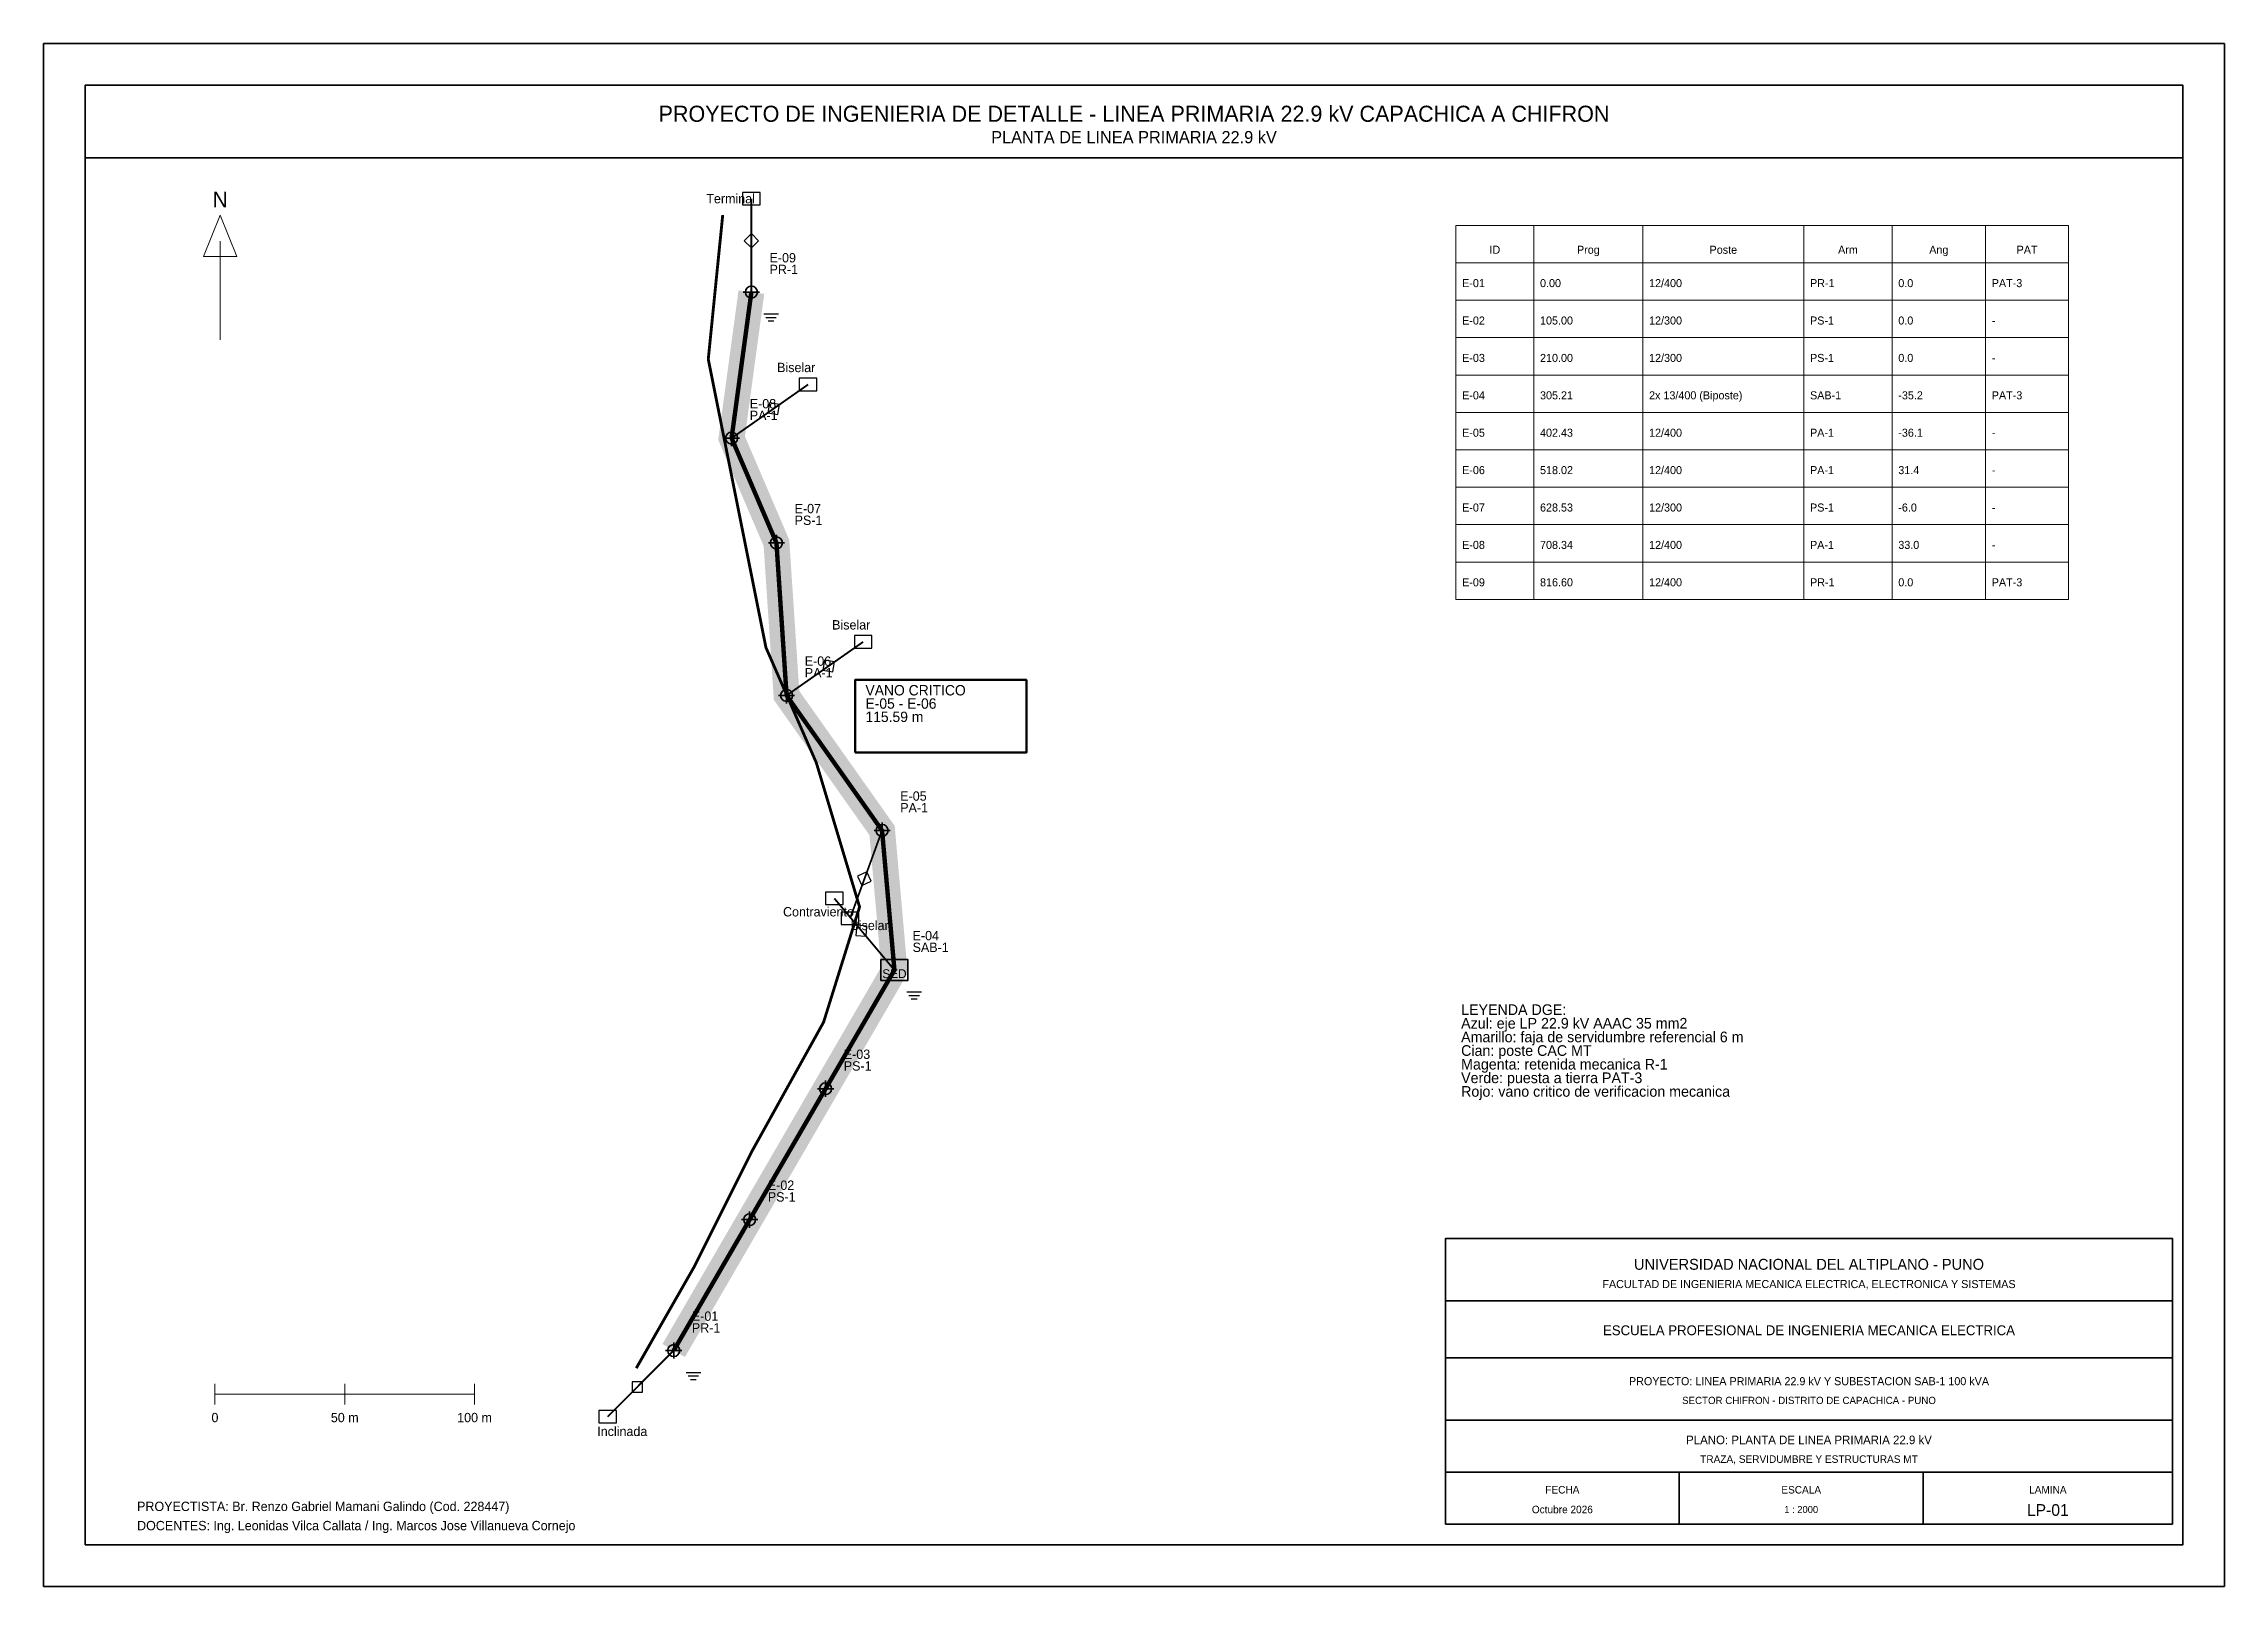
# Model space of a CAD drawing. Header units: millimetres. Extents: x 0 to 420, y 0 to 297.
import ezdxf
from ezdxf.enums import TextEntityAlignment as Align

# ---------------------------------------------------------------- set-up
doc = ezdxf.new("R2010")
doc.units = ezdxf.units.MM
for name, color, linetype, lineweight in [('00_MARCO_ROTULO', 7, 'Continuous', 35), ('01_EJE_LP_MT_229KV', 5, 'Continuous', 50), ('02_SERVIDUMBRE_MT', 30, 'Continuous', 18), ('03_POSTES_CAC_MT', 4, 'Continuous', 35), ('04_SED_SAB1', 2, 'Continuous', 35), ('05_RETENIDAS_R1', 6, 'Continuous', 30), ('06_PAT3_TIERRA', 3, 'Continuous', 30), ('07_VIAS_REFERENCIA', 8, 'Continuous', 18), ('08_COTAS_DIMENSIONES', 7, 'Continuous', 18), ('09_TEXTOS', 7, 'Continuous', 18), ('10_TABLAS_LEYENDAS', 7, 'Continuous', 18), ('15_CRITICO_REVISION', 1, 'Continuous', 50)]:
    doc.layers.add(name, color=color, linetype=linetype, lineweight=lineweight)

# ---------------------------------------------------------------- blocks, each defined once
blk = doc.blocks.new('POSTE_CAC_PLANTA')
at = {"layer": '03_POSTES_CAC_MT'}
for points in [[(-1.55, 0), (1.55, 0)], [(0, -1.55), (0, 1.55)]]:
    blk.add_lwpolyline(points, dxfattribs=at)
blk.add_circle((0, 0), 1.15, dxfattribs=at)
blk = doc.blocks.new('PAT3_PLANTA')
at = {"layer": '06_PAT3_TIERRA'}
for points in [[(-1.4, 0), (1.4, 0)], [(-1, -0.7), (1, -0.7)], [(-0.55, -1.35), (0.55, -1.35)]]:
    blk.add_lwpolyline(points, dxfattribs=at)

msp = doc.modelspace()

# ---------------------------------------------------------------- linework, layer by layer
at = {"layer": '00_MARCO_ROTULO'}
for p, q in [((270, 55), (410, 55)), ((270, 44), (410, 44)), ((270, 32), (410, 32)), ((270, 22), (410, 22)), ((315, 12), (315, 22)), ((362, 12), (362, 22))]:
    msp.add_line(p, q, dxfattribs=at)
for points in [[(0, 0), (420, 0), (420, 297), (0, 297), (0, 0)], [(8, 8), (412, 8), (412, 289), (8, 289), (8, 8)], [(8, 275), (412, 275), (412, 289), (8, 289), (8, 275)], [(270, 12), (410, 12), (410, 67), (270, 67), (270, 12)]]:
    msp.add_lwpolyline(points, dxfattribs=at)
at = {"layer": '01_EJE_LP_MT_229KV', "const_width": 0.85}
msp.add_lwpolyline([(121.35, 45.4), (135.98, 70.6), (150.61, 95.81), (163.86, 118.65), (161.48, 145.52), (143.09, 171.51), (141.14, 200.87), (132.5, 221.05), (136.31, 249.16)], dxfattribs=at)
at = {"layer": '02_SERVIDUMBRE_MT', "color": 30, "const_width": 5}
msp.add_lwpolyline([(121.35, 45.4), (135.98, 70.6), (150.61, 95.81), (163.86, 118.65), (161.48, 145.52), (143.09, 171.51), (141.14, 200.87), (132.5, 221.05), (136.31, 249.16)], dxfattribs=at)
at = {"layer": '04_SED_SAB1'}
msp.add_lwpolyline([(161.26, 116.65), (166.46, 116.65), (166.46, 120.65), (161.26, 120.65), (161.26, 116.65)], dxfattribs=at)
at = {"layer": '05_RETENIDAS_R1'}
for points in [[(134.61, 265.96), (138.01, 265.96), (138.01, 268.36), (134.61, 268.36), (134.61, 265.96)], [(145.54, 230.18), (148.94, 230.18), (148.94, 232.58), (145.54, 232.58), (145.54, 230.18)], [(156.14, 180.63), (159.54, 180.63), (159.54, 183.03), (156.14, 183.03), (156.14, 180.63)], [(150.59, 131.24), (153.99, 131.24), (153.99, 133.64), (150.59, 133.64), (150.59, 131.24)], [(153.62, 127.41), (157.02, 127.41), (157.02, 129.81), (153.62, 129.81), (153.62, 127.41)], [(106.93, 31.47), (110.33, 31.47), (110.33, 33.87), (106.93, 33.87), (106.93, 31.47)]]:
    msp.add_lwpolyline(points, dxfattribs=at)
at = {"layer": '05_RETENIDAS_R1', "const_width": 0.35}
for points in [[(136.31, 249.16), (136.31, 267.16)], [(132.5, 221.05), (147.24, 231.38)], [(143.09, 171.51), (157.84, 181.83)], [(161.48, 145.52), (155.32, 128.61)], [(163.86, 118.65), (152.29, 132.44)], [(121.35, 45.4), (108.63, 32.67)]]:
    msp.add_lwpolyline(points, dxfattribs=at)
at = {"layer": '05_RETENIDAS_R1'}
for points in [[(136.31, 260.46), (134.91, 259.06), (136.31, 257.66), (137.71, 259.06)], [(141.75, 227.54), (139.8, 227.88), (139.46, 225.93), (141.41, 225.59)], [(152.35, 177.99), (150.4, 178.33), (150.05, 176.38), (152, 176.04)], [(157.61, 134.91), (159.41, 135.74), (158.57, 137.54), (156.78, 136.7)], [(156.6, 127.31), (156.43, 125.33), (158.4, 125.16), (158.57, 127.13)], [(113.36, 37.41), (115.34, 37.41), (115.34, 39.39), (113.36, 39.39)]]:
    msp.add_lwpolyline(points, close=True, dxfattribs=at)
at = {"layer": '07_VIAS_REFERENCIA', "color": 8, "const_width": 0.55}
msp.add_lwpolyline([(114.14, 42), (125.24, 61.42), (136.34, 83.62), (150.21, 108.6), (157.15, 130.8), (148.82, 158.55), (139.11, 180.75), (133.56, 208.5), (128.01, 236.25), (130.79, 264)], dxfattribs=at)
at = {"layer": '08_COTAS_DIMENSIONES'}
for p, q in [((33, 35), (33, 39)), ((58, 35), (58, 39)), ((83, 35), (83, 39)), ((33, 37), (83, 37))]:
    msp.add_line(p, q, dxfattribs=at)
at = {"layer": '09_TEXTOS'}
msp.add_line((34, 240), (34, 259), dxfattribs=at)
msp.add_lwpolyline([(34, 264), (30.8, 256), (37.2, 256)], close=True, dxfattribs=at)
at = {"layer": '10_TABLAS_LEYENDAS'}
for p, q in [((287, 262), (287, 190)), ((308, 262), (308, 190)), ((339, 262), (339, 190)), ((356, 262), (356, 190)), ((374, 262), (374, 190)), ((272, 254.8), (390, 254.8)), ((272, 247.6), (390, 247.6)), ((272, 240.4), (390, 240.4)), ((272, 233.2), (390, 233.2)), ((272, 226), (390, 226)), ((272, 218.8), (390, 218.8)), ((272, 211.6), (390, 211.6)), ((272, 204.4), (390, 204.4)), ((272, 197.2), (390, 197.2))]:
    msp.add_line(p, q, dxfattribs=at)
msp.add_lwpolyline([(272, 190), (390, 190), (390, 262), (272, 262), (272, 190)], dxfattribs=at)
at = {"layer": '15_CRITICO_REVISION'}
msp.add_lwpolyline([(156.28, 160.52), (189.28, 160.52), (189.28, 174.52), (156.28, 174.52), (156.28, 160.52)], dxfattribs=at)
at = {"layer": '15_CRITICO_REVISION', "const_width": 1.35}
msp.add_lwpolyline([(161.48, 145.52), (143.09, 171.51)], dxfattribs=at)

# ---------------------------------------------------------------- block references
at = {"layer": '03_POSTES_CAC_MT'}
for p in [(136.31, 249.16), (132.5, 221.05), (141.14, 200.87), (143.09, 171.51), (161.48, 145.52), (150.61, 95.81), (135.98, 70.6), (121.35, 45.4)]:
    msp.add_blockref('POSTE_CAC_PLANTA', p, dxfattribs=at)
at = {"layer": '06_PAT3_TIERRA'}
for p in [(140.11, 244.96), (167.66, 114.45), (125.15, 41.2)]:
    msp.add_blockref('PAT3_PLANTA', p, dxfattribs=at)

# ---------------------------------------------------------------- texts
at = {"layer": '04_SED_SAB1'}
msp.add_text('SED', height=1.7, dxfattribs=at).set_placement((163.86, 117.95), align=Align.MIDDLE_CENTER)
at = {"layer": '05_RETENIDAS_R1'}
for s, p in [('Terminal', (132.31, 267.16)), ('Biselar', (144.95, 234.66)), ('Biselar', (155.54, 185.11)), ('Contraviento', (149.23, 129.87)), ('Biselar', (159.08, 127.24)), ('Inclinada', (111.45, 29.84))]:
    msp.add_text(s, height=1.8, dxfattribs=at).set_placement(p, align=Align.MIDDLE_CENTER)
at = {"layer": '09_TEXTOS'}
for s, height, p in [('PROYECTO DE INGENIERIA DE DETALLE - LINEA PRIMARIA 22.9 kV CAPACHICA A CHIFRON', 3.1, (210, 283.5)), ('PLANTA DE LINEA PRIMARIA 22.9 kV', 2.35, (210, 279)), ('N', 3, (34, 267)), ('ID', 1.55, (279.5, 257.32)), ('Prog', 1.55, (297.5, 257.32)), ('Poste', 1.55, (323.5, 257.32)), ('Arm', 1.55, (347.5, 257.32)), ('Ang', 1.55, (365, 257.32)), ('PAT', 1.55, (382, 257.32)), ('UNIVERSIDAD NACIONAL DEL ALTIPLANO - PUNO', 2.1, (340, 62)), ('FACULTAD DE INGENIERIA MECANICA ELECTRICA, ELECTRONICA Y SISTEMAS', 1.55, (340, 58.2)), ('ESCUELA PROFESIONAL DE INGENIERIA MECANICA ELECTRICA', 1.9, (340, 49.3)), ('PROYECTO: LINEA PRIMARIA 22.9 kV Y SUBESTACION SAB-1 100 kVA', 1.55, (340, 39.5)), ('SECTOR CHIFRON - DISTRITO DE CAPACHICA - PUNO', 1.4, (340, 35.8)), ('0', 1.8, (33, 32.5)), ('50 m', 1.8, (58, 32.5)), ('100 m', 1.8, (83, 32.5)), ('PLANO: PLANTA DE LINEA PRIMARIA 22.9 kV', 1.65, (340, 28.2)), ('TRAZA, SERVIDUMBRE Y ESTRUCTURAS MT', 1.45, (340, 24.5)), ('FECHA', 1.45, (292.5, 18.6)), ('ESCALA', 1.45, (338.5, 18.6)), ('LAMINA', 1.45, (386, 18.6)), ('Octubre 2026', 1.45, (292.5, 14.8)), ('1 : 2000', 1.35, (338.5, 14.8)), ('LP-01', 2.25, (386, 14.7))]:
    msp.add_text(s, height=height, dxfattribs=at).set_placement(p, align=Align.MIDDLE_CENTER)
for s, height, p in [('E-09', 1.8, (139.81, 254.88)), ('PR-1', 1.8, (139.81, 252.63)), ('E-01', 1.55, (273.2, 250.12)), ('0.00', 1.55, (288.2, 250.12)), ('12/400', 1.55, (309.2, 250.12)), ('PR-1', 1.55, (340.2, 250.12)), ('0.0', 1.55, (357.2, 250.12)), ('PAT-3', 1.55, (375.2, 250.12)), ('E-02', 1.55, (273.2, 242.92)), ('105.00', 1.55, (288.2, 242.92)), ('12/300', 1.55, (309.2, 242.92)), ('PS-1', 1.55, (340.2, 242.92)), ('0.0', 1.55, (357.2, 242.92)), ('-', 1.55, (375.2, 242.92)), ('E-03', 1.55, (273.2, 235.72)), ('210.00', 1.55, (288.2, 235.72)), ('12/300', 1.55, (309.2, 235.72)), ('PS-1', 1.55, (340.2, 235.72)), ('0.0', 1.55, (357.2, 235.72)), ('-', 1.55, (375.2, 235.72)), ('E-08', 1.8, (136, 226.78)), ('E-04', 1.55, (273.2, 228.52)), ('305.21', 1.55, (288.2, 228.52)), ('2x 13/400 (Biposte)', 1.55, (309.2, 228.52)), ('SAB-1', 1.55, (340.2, 228.52)), ('-35.2', 1.55, (357.2, 228.52)), ('PAT-3', 1.55, (375.2, 228.52)), ('PA-1', 1.8, (136, 224.53)), ('E-05', 1.55, (273.2, 221.32)), ('402.43', 1.55, (288.2, 221.32)), ('12/400', 1.55, (309.2, 221.32)), ('PA-1', 1.55, (340.2, 221.32)), ('-36.1', 1.55, (357.2, 221.32)), ('-', 1.55, (375.2, 221.32)), ('E-06', 1.55, (273.2, 214.12)), ('518.02', 1.55, (288.2, 214.12)), ('12/400', 1.55, (309.2, 214.12)), ('PA-1', 1.55, (340.2, 214.12)), ('31.4', 1.55, (357.2, 214.12)), ('-', 1.55, (375.2, 214.12)), ('E-07', 1.8, (144.64, 206.59)), ('PS-1', 1.8, (144.64, 204.34)), ('E-07', 1.55, (273.2, 206.92)), ('628.53', 1.55, (288.2, 206.92)), ('12/300', 1.55, (309.2, 206.92)), ('PS-1', 1.55, (340.2, 206.92)), ('-6.0', 1.55, (357.2, 206.92)), ('-', 1.55, (375.2, 206.92)), ('E-08', 1.55, (273.2, 199.72)), ('708.34', 1.55, (288.2, 199.72)), ('12/400', 1.55, (309.2, 199.72)), ('PA-1', 1.55, (340.2, 199.72)), ('33.0', 1.55, (357.2, 199.72)), ('-', 1.55, (375.2, 199.72)), ('E-09', 1.55, (273.2, 192.52)), ('816.60', 1.55, (288.2, 192.52)), ('12/400', 1.55, (309.2, 192.52)), ('PR-1', 1.55, (340.2, 192.52)), ('0.0', 1.55, (357.2, 192.52)), ('PAT-3', 1.55, (375.2, 192.52)), ('E-06', 1.8, (146.59, 177.23)), ('PA-1', 1.8, (146.59, 174.98)), ('E-05', 1.8, (164.98, 151.25)), ('PA-1', 1.8, (164.98, 149)), ('E-04', 1.8, (167.36, 124.38)), ('SAB-1', 1.8, (167.36, 122.13)), ('Azul: eje LP 22.9 kV AAAC 35 mm2', 2.05, (273, 107.38)), ('LEYENDA DGE:', 2.05, (273, 110)), ('Amarillo: faja de servidumbre referencial 6 m', 2.05, (273, 104.75)), ('E-03', 1.8, (154.11, 101.54)), ('PS-1', 1.8, (154.11, 99.29)), ('Cian: poste CAC MT', 2.05, (273, 102.13)), ('Magenta: retenida mecanica R-1', 2.05, (273, 99.5)), ('Verde: puesta a tierra PAT-3', 2.05, (273, 96.88)), ('Rojo: vano critico de verificacion mecanica', 2.05, (273, 94.26)), ('E-02', 1.8, (139.48, 76.33)), ('PS-1', 1.8, (139.48, 74.08)), ('E-01', 1.8, (124.85, 51.12)), ('PR-1', 1.8, (124.85, 48.87)), ('PROYECTISTA: Br. Renzo Gabriel Mamani Galindo (Cod. 228447)', 1.8, (18, 14.5)), ('DOCENTES: Ing. Leonidas Vilca Callata / Ing. Marcos Jose Villanueva Cornejo', 1.8, (18, 10.8))]:
    msp.add_text(s, height=height, dxfattribs=at).set_placement(p)
at = {"layer": '15_CRITICO_REVISION'}
for s, p in [('VANO CRITICO', (158.28, 171.52)), ('115.59 m', (158.28, 166.4)), ('E-05 - E-06', (158.28, 168.96))]:
    msp.add_text(s, height=2, dxfattribs=at).set_placement(p)

doc.saveas('drawing.dxf')
